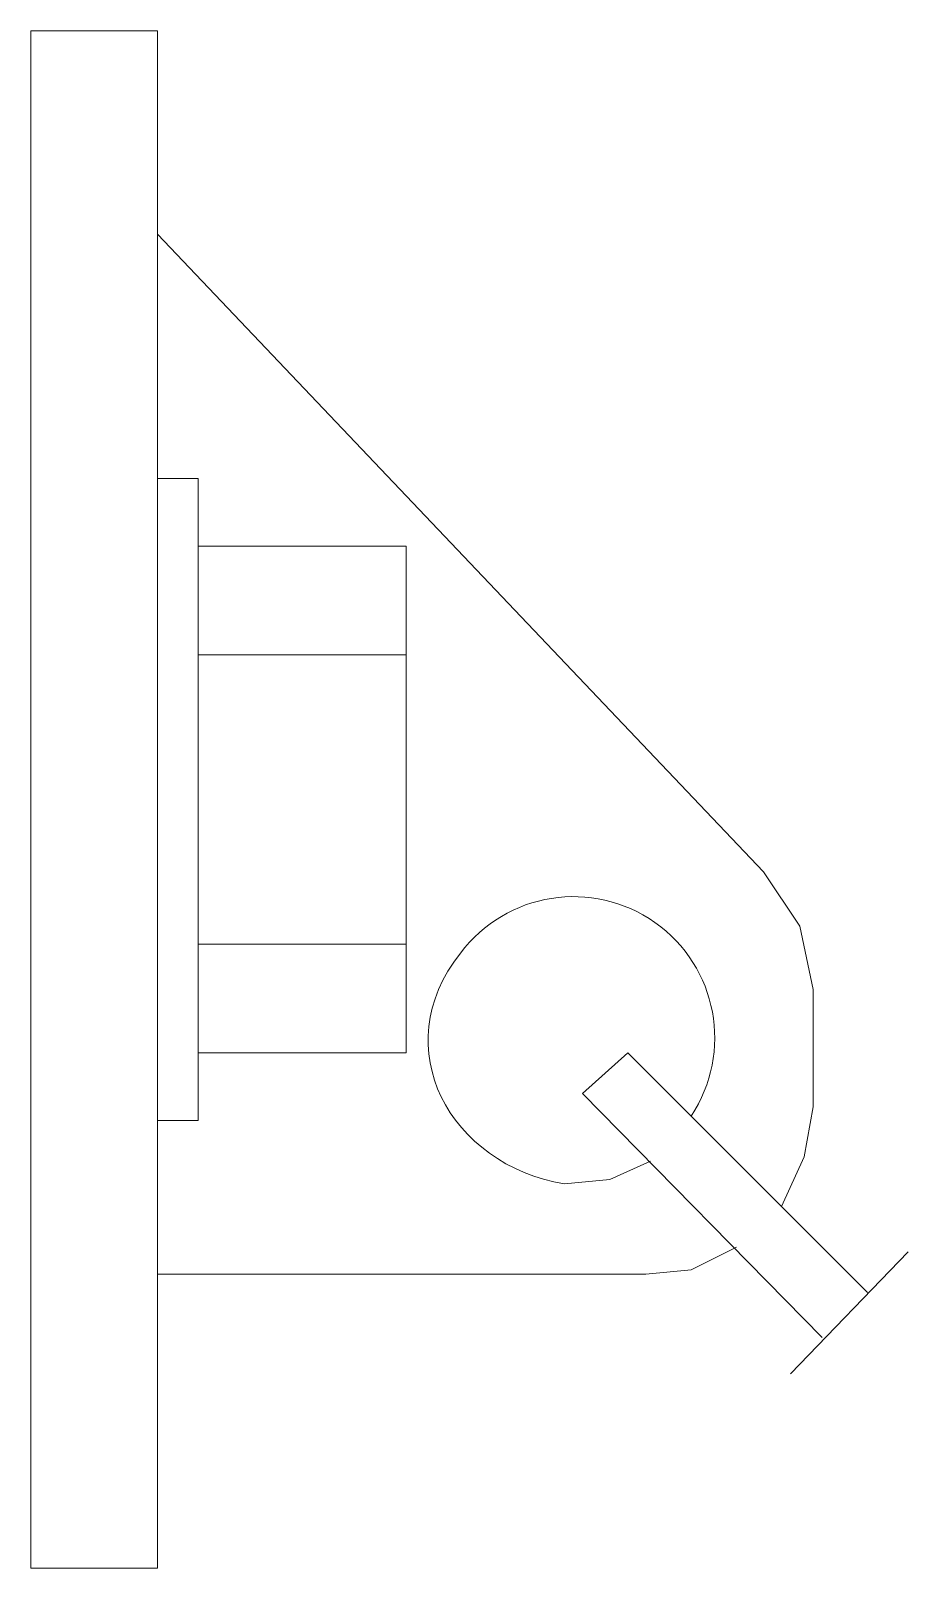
# Model space of a CAD drawing. Header units: millimetres. Extents: x 0.011 to 0.227, y 0.013 to 0.391.
import ezdxf

# ---------------------------------------------------------------- set-up
doc = ezdxf.new("R2010")
doc.units = ezdxf.units.MM
doc.layers.add('PDF8_Geometry', color=7, linetype='Continuous')

msp = doc.modelspace()

# ---------------------------------------------------------------- linework, layer by layer
at = {"layer": 'PDF8_Geometry', "lineweight": 15}
for points in [[(0.01098972576437518, 0.0132746712260996), (0.01098972576437518, 0.3910524792260901), (0.04210083936436604, 0.3910524792260901)], [(0.04210183401144718, 0.3910524792260901), (0.04210183401144718, 0.0132746712260996), (0.01099072041145632, 0.0132746712260996)], [(0.04210183401144718, 0.3410522491699624), (0.1909907348114643, 0.1843855699699475)], [(0.04210183401144718, 0.1232742731250198), (0.05210183481145236, 0.1232742731250198), (0.05210183481145236, 0.2810520635250384), (0.04210183401144718, 0.2810520635250384)], [(0.05210029762960744, 0.2643864353833294), (0.1032114128296087, 0.2643864353833294)], [(0.1032115936745299, 0.1399413932373363), (0.1032115936745299, 0.2643858476373282)], [(0.05210029762960744, 0.2377197213720876), (0.1032114128296087, 0.2377197213720876)], [(0.1954357221462146, 0.102164019338403), (0.2009912781462049, 0.1143862425384157), (0.2032135005462123, 0.1266084657383999), (0.2032135005462123, 0.1554973569384117), (0.1998801669462296, 0.1710529137384071), (0.1909912773461997, 0.1843862481383951)], [(0.05210029762960744, 0.1666081072485497), (0.1032114128296087, 0.1666081072485497)], [(0.05210029762960744, 0.1399413932373363), (0.1032114128296087, 0.1399413932373363)], [(0.2165471062135964, 0.08105263527102124), (0.1576582126135975, 0.1399415288710202), (0.1465471006135886, 0.129941528071015), (0.2054359942135875, 0.06994152327101233)], [(0.1421010282093107, 0.107719801394552), (0.1532121402092912, 0.1088309125945557), (0.1632121410092964, 0.1132753573945706)], [(0.04210183401144718, 0.08549689922611492), (0.1621018436114525, 0.08549689922611492), (0.1732129556114614, 0.08660801042609023), (0.1843240676114419, 0.0921635664261089)], [(0.1976578541237473, 0.06105231719240578), (0.2265467453237591, 0.09105231959242133)]]:
    msp.add_lwpolyline(points, dxfattribs=at)
at = {"layer": 'PDF8_Geometry', "lineweight": 0}
msp.add_lwpolyline([(0.01098972576437518, 0.1721634371924097), (0.01098972576437518, 0.164385658792412)], dxfattribs=at)
at = {"layer": 'PDF8_Geometry', "lineweight": 15}
msp.add_arc((0.1443232506100003, 0.1435994338945648), 0.03469446698830649, 326.3735473023439, 143.1912667613246, dxfattribs=at)
msp.add_open_spline([(0.1165454706093101, 0.1643864725945718), (0.09804546912931755, 0.1411642485145705), (0.1139899148492987, 0.1123494313945628), (0.1421010282093107, 0.107719801394552)], degree=3, dxfattribs=at)

doc.saveas('drawing.dxf')
